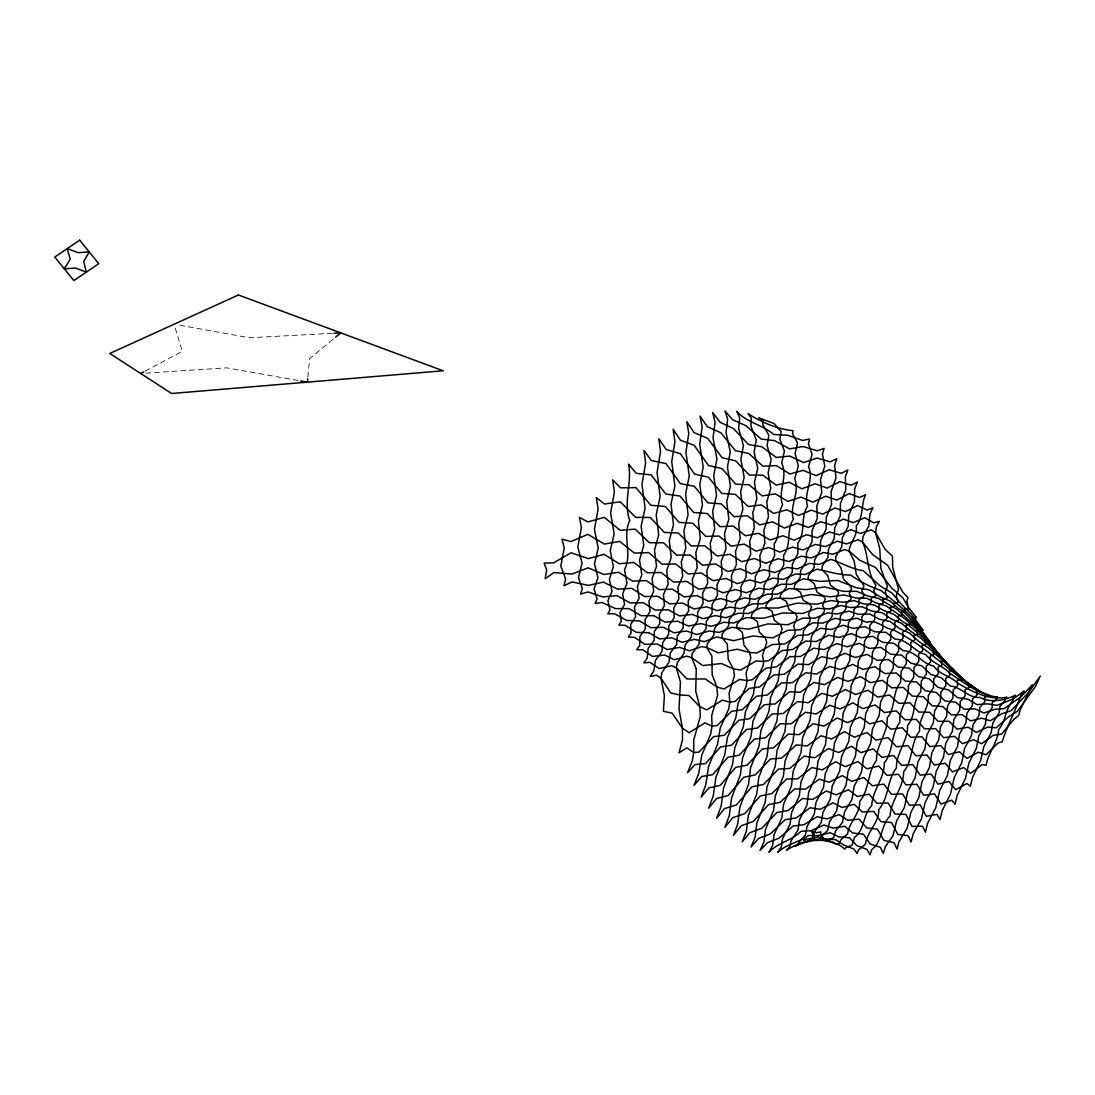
<?xml version="1.0" encoding="UTF-8"?>
<svg xmlns="http://www.w3.org/2000/svg" width="1095" height="1095" viewBox="0 0 1095 1095"><rect width="100%" height="100%" fill="white"/><g stroke="black" fill="none" stroke-linecap="round" stroke-linejoin="round"><path stroke-width="0.75" stroke-dasharray="5 3.75" d="M307.887 377.104L309.625 358.667L334.276 338.259M145.17 371.109L182.29 351.303L175.036 327.419M145.772 373.149L226.624 367.838L298.99 380.649M332.319 333.332L249.482 337.753L177.431 324.832"/><path stroke-width="1.5" d="M307.722 378.788L307.408 382.141L300.673 380.95M335.576 337.178L340.764 332.88L334.002 333.25M140.707 373.491L143.678 371.903M932.735 646.488L953.909 672.357L952.623 670.263L954.238 670.975L952.937 669.086L934.624 650.909L920.758 638.057L910.876 631.404L901.774 623.425L891.453 619.045L882.173 612.735L871.387 610.942L861.916 606.698L850.664 607.574L841.056 605.508L829.38 608.943L817.062 608.3L802.772 613.433L782.61 612.967L763.667 618.278L746.284 617.635L733.883 623.014L723.781 622.288L711.312 626.34L700.978 623.589L688.454 626.039L677.778 621.221L665.13 622.165L653.92 615.705L640.986 615.664L628.927 608.574L615.472 608.615L602.14 602.537L595.091 603.441L597.103 599.033L594.106 589.042L597.952 577.585L594.475 563.802L598.253 548.116L594.393 529.337L598.144 508.833L596.282 497.595L604.454 504.028L620.304 501.77L635.647 517.387L650.334 517.483L664.337 532.444L678.257 532.991L691.287 545.94L704.715 545.721L717.02 555.932L730.078 554.316L741.753 561.68L754.523 558.505L765.706 563.268L778.258 558.737L788.947 561.557L801.239 556.192L811.409 557.944L823.372 552.496L832.953 554.221L844.464 549.594L849.049 551.031L859.698 560.229L875.617 567.497L891.795 588.152L902.759 597.692L908.412 607.328L916.583 617.676L914.722 617.279L915.119 620.742C904.552 609.491 892.699 600.169 880.763 590.41C870.019 586.701 860.027 581.732 850.692 575.08C839.003 575.067 828.299 571.439 817.116 569.14L805.318 574.437L795.422 573.999L783.295 579.419L772.961 578.119L760.587 582.91L749.829 579.953L737.195 583.608L725.958 578.434L713.064 580.692L701.306 573.013L688.125 573.944L675.697 563.966L662.078 564.13L648.719 552.605L634.416 553.112L619.743 541.423L604.385 544.051L587.878 534.346L570.96 541.56L562.009 539.178L564.267 547.993L560.818 566.06L565.636 579.077L563.966 585.743L572.083 581.924L588.371 585.387L603.413 582.088L617.703 589.178L631.705 588.343L644.572 596.542L657.903 596.31L669.798 603.892L682.719 603.044L693.956 608.957L706.645 606.835L717.43 610.627L729.968 607.041L740.412 608.724L752.826 603.865L762.982 603.838L775.178 598.212L792.506 598.5L810.902 594.503L830.599 596.83L844.067 594.913L855.852 598.007L866.665 598.281L875.754 602.77L886.101 605.918L904.881 618.675L918.513 631.172L920.06 632.185L919.102 629.529L922.25 631.87L921.442 629.201L923.112 630.214L910.999 613.542L902.006 605.015L892.001 593.025L880.462 586.181L863.312 570.755C851.568 569.044 841.754 562.898 830.845 559.381L819.183 564.404L809.424 563.405L797.379 568.88L787.113 567.429L774.781 572.534L764.05 569.687L751.485 573.78L740.302 568.798L727.463 571.508L715.733 563.966L702.593 565.225L690.247 555.042L676.724 555.179L663.556 542.791L649.458 542.696L635.155 529.145L620.153 530.295L604.276 517.346L587.919 521.945L579.392 517.374L581.418 527.544L577.79 547.007L582.075 563.172L578.475 577.476L582.376 588.727L580.555 594.037L588.083 591.93L602.797 596.926L616.937 595.653L630.036 602.88L643.408 602.77L655.385 610.148L668.306 609.751L679.543 615.938L692.218 614.391L702.949 618.648L715.487 615.595L725.903 617.744L738.345 613.241L748.501 613.487L760.833 607.917L778.271 608.04L796.982 603.153L816.952 604.166L830.831 600.566L842.904 602.264L854.155 600.649L863.517 603.838L874.316 604.96L883.528 610.408L893.848 614.295L902.882 621.755L907.96 624.52L927.999 642.122L926.849 639.685L928.423 640.712L937.676 652.729L923.058 635.894L918.513 631.172L916.761 630.98L917.678 634.429L914.051 635.018L914.749 639.891L910.67 642.751L911.026 649.472L906.414 654.851L906.304 663.652L901.117 671.605L900.514 682.472C891.795 692.889 896.093 707.329 887.21 717.841C888.086 733.335 876 744.887 876.534 760.368C867.048 772.81 869.717 789.399 859.643 801.485C860.259 814.269 848.94 821.893 847.612 833.966L840.905 839.673L838.975 843.971L835.896 844.19C822.947 837.579 807.713 840.235 795.052 846.148L798.063 844.984L798.871 842.466L805.591 834.541L807.042 826.396L814.269 814.078L816.035 802.252L823.495 787.387L825.329 773.494L832.747 757.617L834.486 742.999L841.685 727.326L843.177 713.037L850.007 698.514L851.171 685.333L857.549 672.631L858.329 661.079L864.16 650.649L864.53 641.027L869.827 633.006L869.882 625.3L874.754 619.578L874.577 613.611L879.107 609.915L878.833 605.302L883.145 603.153L882.94 599.335L887.21 598.034L885.307 591.806L887.443 586.455L880.886 568.483L879.764 548.8L875.658 532.772L876.287 527.01L879.258 521.384L873.701 522.862L864.845 517.716L853.21 522.671L843.492 519.098L831.351 524.97L820.853 521.726L808.343 527.489L797.174 523.328L784.39 528.077L772.632 521.85L759.643 524.916L747.337 515.704L734.156 516.703L721.277 503.892L707.835 502.838L694.312 486.235L680.419 483.648L666.006 463.582L651.402 460.543L643.956 450.442L645.612 463.199L641.957 484.579L645.092 508.121L641.109 526.243L643.764 545.283L639.562 559.969L641.779 574.93L637.386 586.455L639.124 598.185L634.47 607.232L635.634 616.868L630.638 624.424L631.076 633.28L628.325 637.085L634.553 637.345L644.941 644.38L657.328 644.065L667.279 649.568L679.653 647.378L689.398 650.772L701.84 646.597L706.768 647.46L718.347 652.812L737.25 649.225L749.582 652.497L756.946 652.976L772.18 644.544L784.896 643.942L797.899 635.387L808.137 634.922L820.839 628.284L831.023 629.515L843.246 625.231L853.224 628.407L864.94 626.627L874.686 631.733L885.91 632.39L895.409 639.193C907.906 639.494 914.229 651.717 925.822 654.618C932.078 663.064 942.562 665.527 949.584 672.987C964.312 683.116 979.546 694.983 997.956 697.228L996.108 697.31L996.888 698.925L992.385 702.47L992.152 707.726L986.609 715.446L985.308 724.384L978.752 735.922L976.37 748.337L968.87 763.064L965.434 778.477L957.126 795.49L955.032 804.278L951.788 800.158L940.92 804.072L934.5 793.875L923.742 795.326L916.898 784.266L905.921 784.882L898.434 774.247L887.018 775.397L878.847 766.089L866.884 768.813L857.946 761.531L845.326 766.637L835.622 761.778L822.277 769.826L811.847 767.554L797.735 778.832L786.662 779.051L771.824 793.615L760.231 795.997L744.71 813.667L732.76 817.664L724.876 827.409L729.325 815.57L731.611 797.79L740.384 774.74L742.602 757.658L751.019 736.552L753.059 720.989L761.066 702.374L762.873 688.892L770.442 673.096L772.016 662.01L779.147 649.116L779.791 644.654L778.299 639.631L782.186 628.722L780.557 624.78L774.343 620.304L772.03 611.202L765.884 607.615L766.213 604.686L772.071 597.309L772.481 591.013L778.107 582.691L778.271 574.82L783.733 565.047L783.609 555.247C791.931 544.324 785.799 530.623 793.314 519.304C789.208 505.26 800.294 492.832 794.683 478.898L798.351 465.895L795.093 453.371L797.557 442.818L792.493 433.812L792.999 430.677C777.299 429.199 761.217 422.218 748.008 413.568L751.362 418.194L750.924 425.969L756.248 439.971L754.113 452.139L757.754 468.345L754.428 482.402L756.864 498.731L752.758 512.912L754.345 527.995L749.705 541.19L750.691 554.289L745.695 565.91L746.215 576.778L740.918 586.769L741 595.639L735.388 604.276L735.101 611.626L729.215 619.455L728.531 626.039L722.289 633.854L721.769 637.372L727.285 644.052L728.216 659.354L733.431 668.894L734.458 675.738L729.106 693.327L729.831 702.196L728.695 708.971L720.223 727.983L717.567 744.189L708.616 766.432L705.755 784.937L701.142 797.146L708.848 787.88L720.236 785.375L735.717 767.376L747.173 765.131L762.284 749.021L773.618 747.83L788.236 734.156L799.268 734.594L813.311 723.658L823.905 726.108L837.319 718.005L847.393 722.604L860.164 717.198L869.676 723.863L881.845 720.77L890.769 729.16L902.376 727.778L910.725 737.318L921.908 736.743L929.819 746.557L940.797 745.613L948.421 754.537L959.453 751.8L966.967 758.411L978.328 752.183L986.02 754.742L998.051 743.012L1002.212 741.78C1007.277 725.533 1015.544 710.354 1021.306 694.613L1024.085 691.096L1013.149 698.98L996.902 705.399L987.69 703.825L976.904 704.632L968.021 699.185L957.454 697.611L948.653 689.905L938.059 687.414L929.176 678.818L918.363 676.573L909.247 668.142L898.092 667.06L888.661 659.601L877.054 660.353L867.281 654.399L855.099 657.452L844.943 653.332L832.2 658.889L821.756 656.644L808.521 664.638L797.885 664.09L784.253 674.274L773.576 675.054L759.643 686.935L749.076 688.454L735.019 701.389L729.831 702.196L722.522 700.102L706.781 709.875L699.842 706.727L688.906 695.503L679.954 695.01L670.865 692.984L660.956 678.147L656.357 675.163L650.225 676.45L653.811 670.961L655.44 660.394L661.914 651.498L662.749 642.464L668.634 634.525L668.785 625.806L674.219 617.689L673.767 608.095L678.859 598.814L677.914 587.303L682.705 576.093L681.295 561.831L685.812 548.253L683.91 530.746L688.098 514.746L685.607 493.927L689.248 475.969L685.922 452.303L688.769 433.428L686.825 421.684L694.038 432.552L707.753 438.383L722.125 457.71L735.594 460.79L749.404 475.107L762.75 475.162L776.027 485.085L789.276 482.293L801.964 488.794L815.063 483.73L827.053 488.083L839.92 481.608L851.075 485.222L857.358 482.019L854.647 488.945L854.428 501.852L848.735 515.006L848.16 526.435L842.397 537.686L841.658 547.103L835.923 556.301L835.567 560.257L841.083 568.113L843.547 579.228L849.665 585.127L851.568 588.412L849.214 593.764L851.226 596.748L851.157 598.965L846.024 603.742L845.792 609.176L840.426 615.76L840.084 622.891L834.322 631.733L833.706 640.849L827.464 652.155L826.588 663.283L819.895 676.997L818.718 689.959L811.587 705.837L810.122 720.195L802.608 737.729L800.951 752.84L793.177 771.25L791.411 786.169L783.527 804.414L781.844 817.951L774.042 834.705L772.646 845.354L768.923 852.293C777.806 842.602 791.644 840.755 801.075 831.283L811.272 830.626L823.933 825L832.994 828.107L844.71 826.287L852.608 832.994L863.462 834.198L870.196 844.094L880.353 847.297L883.378 853.388L885.198 846.887L892.945 835.868L896.641 820.798L904.388 807.508L907.728 791.534L915.174 777.628L917.911 762.065L924.851 748.87L926.945 734.622L933.269 723.111L934.651 710.86L940.29 701.758L940.933 691.944L945.82 685.73L945.751 678.489L949.899 675.382L949.201 670.674L952.636 670.633L951.404 668.169L952.937 669.086L971.197 686.784L969.828 685.073L971.361 685.648C954.115 674.287 939.154 659.847 922.455 647.966C913.298 640.862 903.115 634.949 892.959 629.584C883.583 628.735 876.986 618.867 866.638 622.357L856.879 618.196L845.176 620.468L835.239 618.305L823.043 623.055L812.955 622.836L800.349 629.776L787.688 630.309L772.714 637.865L752.717 636.017L733.705 640.671L716.787 636.975L704.331 641.656L694.422 639.37L681.993 642.259L671.892 637.824L659.45 638.905L648.952 632.705L636.373 632.362L625.19 625.327L618.771 625.081L621.262 621.385L620.003 612.543L624.561 604.372L622.658 593.818L626.956 583.265L624.533 569.674C632.759 553.81 621.919 536.796 629.762 520.59C623.014 501.661 632.294 483.046 628.571 464.129L636.195 473.327L651.169 474.888L665.787 494.05L679.94 496.008L693.587 512.474L707.178 513.514L720.031 526.681L733.239 526.065L745.49 535.811L758.465 533.292L770.182 539.986L782.952 535.77L794.135 540.136L806.645 534.757L817.226 537.782L829.421 532.019L839.317 534.839L851.061 529.651L860.205 533.457L871.374 529.857L875.658 532.772L884.965 549.142L892.439 556.246L892.699 567.155L898.502 589.438L896.34 595.338L898.119 602.496L894.095 602.839L894.396 606.397L890.399 607.246L890.824 611.215L886.663 613.323L887.059 618.374L882.597 622.316L882.789 628.941L877.916 635.1L877.807 643.586L872.455 652.141L871.976 662.557L866.049 673.493L865.118 685.757L858.644 698.788L857.303 712.503L850.404 727.053L848.735 741.548L841.521 756.796L839.632 771.195L832.255 786.032L830.311 799.131L823.016 812.203L821.223 822.523L814.269 832.104L812.901 837.88L806.303 842.164L803.306 839.81L818.157 836.991L832.529 841.945L841.015 846.079L844.642 849.104L845.614 847.749L852.074 845.162L854.606 837.305C865.091 829.367 862.641 814.789 871.771 805.633C872.291 790.138 884.568 778.819 884.24 763.119C893.876 750.841 890.646 734.458 899.926 722.07C898.447 708.67 909.767 699.212 908.275 685.935L913.682 677.216L914.01 667.635L918.787 661.517L918.582 654.126L922.756 650.69L922.113 645.352L925.754 644.462L924.782 640.849L926.493 641.054L931.065 645.79L962.45 680.228L961.15 678.243L962.765 678.818L928.861 648.158L918.924 641.588L909.794 633.238L899.474 628.571L890.153 621.549L879.381 619.236L869.854 614.035L858.603 614.281L848.899 611.133L837.196 613.953L827.355 612.871L815.214 618.086L802.676 618.223L787.989 624.684L767.828 623.931L748.816 629.16L731.597 627.325L719.169 632.404L709.136 631.007L696.68 634.511L686.442 631.007L673.959 632.8L663.365 627.325L650.745 627.64L639.535 620.892L626.614 620.427L614.446 613.693L607.766 613.83L609.997 609.942L607.889 600.744L612.05 591.3L609.381 579.378L613.378 566.621L610.243 550.703L614.144 533.922L610.627 513.035L614.418 491.874L612.666 479.843L620.55 487.822L635.935 487.617L650.868 505.301L665.267 506.437L679.051 522.37L692.82 523.218L705.755 536.413L719.059 536.057L731.296 546.131L744.285 544.119L755.974 551.182L768.745 547.5L779.914 552.058L792.452 547.089L803.1 549.977L815.337 544.379L825.384 546.597L837.237 541.245L846.627 543.914L857.974 539.753L862.422 541.874L872.441 554.399L887.634 565.294L902.677 591.971L908.056 597.747L906.893 600.95L908.494 609.326L904.689 608.82L905.045 612.269L898.42 608.519L889.961 600.977L880.038 596.734L869.033 589.835L856.468 587.782L837.757 580.473L820.1 581.363L803.278 578.858L791.343 584.347L781.337 584.251L769.142 589.534L758.753 588.248L746.297 592.71L735.484 589.589L722.796 592.792L711.545 587.372L698.651 589.151L686.852 581.431L673.63 582.075L661.079 572.507L647.364 572.781L633.745 562.433L619.209 563.706L604.084 554.316L588.33 558.628L571.097 552.77L553.577 562.885L544.147 563.022L546.679 570.194L545.118 578.666L553.947 572.589L572.028 574.04L588.193 567.812L603.865 574.464L618.634 572.261L632.568 581.13L646.42 580.637L659.122 589.603L672.385 589.192L684.224 596.884L697.132 595.584L708.383 601.237L721.071 598.568L731.884 601.976L744.408 597.911L754.866 599.307L767.184 594.188L777.258 594.147L789.29 588.549L806.426 589.616L824.494 586.947L843.766 591.368L856.796 591.341L868.226 596.173L878.601 598.39L897.27 609.573L915.283 625.902L929.792 642.573L920.772 630.337L907.837 615.91L903.279 611.763L901.349 611.872L901.924 615.308L898.119 615.883L898.708 620.071L894.642 622.275L895.08 627.832L890.618 632.13L890.782 639.439L885.855 646.132L885.636 655.399L880.175 664.514L879.531 675.711L873.495 687.126L872.359 700.061L865.762 713.351L864.215 727.504L857.221 741.958L855.346 756.549L848.105 771.195L846.038 785.197L838.729 798.761L836.648 810.875L829.531 821.811L827.697 830.38L821.072 836.826L819.772 839.933L816.788 840.412L814.009 839.701L813.599 835.074L811.217 831.119L816.459 832.734L820.826 831.899L820.935 835.567L826.766 841.097L833.637 837.565L835.526 830.995L842.452 822.509L844.656 811.6L851.896 799.583L854.168 786.114L861.45 772.276L863.572 757.699L870.648 743.478L872.455 728.969L879.189 715.487L880.572 701.922L886.772 690.055L887.634 678.092L893.233 668.374L893.616 658.314L898.653 651.032L898.584 642.998L903.088 638.221L902.663 632.116L906.701 629.666L906.03 625.163L909.699 624.684L908.918 621.289L912.395 622.206L911.697 619.195L913.49 619.674L930.175 642.081L928.669 640.589L929.162 641.725M755.358 581.965L755.345 586.003L749.815 594.941L749.582 602.346L743.765 610.271L743.177 616.595L737.072 624.15L736.634 627.367L742.437 632.54L743.943 645.147L749.582 652.497L750.841 658.163L746.037 673.247L747.036 680.611L746.092 686.551L738.071 703.414L735.813 717.772L727.326 737.784L724.835 754.51L715.911 777.382L713.256 795.914L708.67 808.206L716.486 798.611L728.134 795.518L743.71 777.286L755.304 774.904L770.401 759.027L781.72 758.082L796.257 744.942L807.152 745.941L821.031 735.758L831.406 738.974L844.601 731.706L854.374 737.181L866.925 732.555L876.041 740.111L888.004 737.619L896.504 746.79L907.919 745.668L915.831 755.783L926.876 755.002L934.336 765.022L945.286 763.242L952.472 771.92L963.586 767.554L970.731 773.303L982.311 764.461L986.102 765.364C988.237 752.676 997.709 742.547 998.681 729.462C1006.223 720.784 1005.114 708.78 1012.971 700.581L1013.135 697.392L1015.558 695.188C1004.936 700.28 990.934 703.305 980.052 697.46C968.213 698.295 961.574 687.126 950.241 685.99L941.303 677.819L930.805 674.383L921.757 665.828L910.972 663.2L901.678 655.207L890.495 654.139L880.9 647.391L869.238 648.418L859.356 643.326L847.133 646.775L836.909 643.586L824.152 649.54L813.708 648.185L800.513 656.452L789.974 656.671L776.437 666.869L765.952 668.196L752.224 679.749L747.036 680.611L739.59 679.434L723.987 688.988L716.855 686.976L705.344 678.968L686.921 678.982L676.354 667.854L671.632 665.692L659.258 668.552L649.951 662.338L643.846 662.886L647.159 658.136L648.172 648.377L654.139 640.37L654.358 631.459L659.82 623.644L659.368 614.295L664.432 605.576L663.433 594.612L668.196 584.046L666.704 570.454L671.221 557.423L669.264 540.492L673.493 524.724L671.016 504.111L674.862 485.797L671.728 461.638L674.931 441.559L673.124 429.213L680.351 440.149L694.257 445.364L708.52 465.526L722.07 468.674L735.717 484.182L749.062 484.729L762.147 495.912L775.356 493.818L787.866 501.414L800.924 497.075L812.818 502.126L825.644 496.24L836.813 500.045L849.296 493.558L859.602 497.5L865.652 494.666C860.684 504.699 863.887 516.799 856.18 526.052C858.097 535.701 849.884 542.244 849.049 551.031L854.196 561.146L856.317 574.505L863.969 585.934L861.751 591.013L863.75 594.243L863.736 596.269L858.918 599.773L858.85 604.522L853.854 609.559L853.744 615.746L848.433 622.781L848.132 630.761L842.384 640.151L841.768 650.115L835.499 661.955L834.568 673.849L827.847 687.961L826.588 701.471L819.443 717.458L817.924 732.049L810.437 749.267L808.74 764.159L801.047 781.679L799.295 795.819L791.589 812.449L790.001 824.467L782.514 838.729L781.31 846.996L777.792 852.252C786.538 844.177 798.857 842.329 808.589 835.512L818.252 835.54L830.215 832.747L838.633 836.826L849.624 837.771L856.769 845.614L866.911 849.391L870.073 854.825L871.675 849.72C882.693 841.193 880.503 825.712 890.071 815.926C891.07 799.829 903.539 788.003 903.676 771.715C913.394 759.56 910.301 743.149 919.649 730.871C918.322 717.745 929.518 708.684 928.204 695.695L933.501 687.728L933.789 678.79L938.374 673.685L938.045 667.17L941.946 665.021L941.07 660.791L944.355 661.448L943.082 659.122L945.861 662.242L934.87 649.595L936.115 651.908L932.913 650.813L933.871 654.687L930.134 656.097L930.654 661.982L926.315 666.157L926.302 674.287L921.292 681.268L920.69 691.698C912.039 701.512 916.296 715.528 907.522 725.479C908.193 740.973 896.162 752.457 896.422 767.937C886.745 780.42 889.222 797.269 878.888 809.356C879.039 823.043 867.213 831.256 865.433 844.218L858.48 850.007L857.166 853.388L853.799 848.995L843.615 844.943L835.937 839.81C818.649 836.977 801.239 840.727 786.525 850.254L789.796 846.914L790.809 841.357L797.94 830.037L799.46 819.813L806.947 805.154L808.699 792.041L816.268 775.698L818.033 761.217L825.493 744.545L827.108 729.859L834.28 713.94L835.636 699.992L842.397 685.607L843.424 673.042L849.734 660.737L850.418 649.951L856.194 640.028L856.495 631.226L861.779 623.698L861.833 616.759L866.747 611.421L866.665 606.069L871.305 602.524L871.223 598.308L875.754 595.954L873.783 590.369L875.932 585.291C866.542 572.192 869.143 556.027 862.422 541.874L862.942 536.81L868.828 525.983L869.936 514.075L872.879 507.82L867.076 510.065L857.549 505.616L845.477 511.543L835.061 507.998L822.564 514.13L811.395 510.147L798.597 515.458L786.785 509.777L773.768 513.445L761.367 504.959L748.186 506.451L735.238 494.297L721.865 493.421L708.314 477.146L694.641 474.162L680.378 453.741L666.157 449.456L658.834 438.794L660.531 451.496L657.041 472.41L660.134 496.528L656.192 514.883L658.725 534.894L654.481 550.237L656.548 566.32L652.072 578.666L653.674 591.409L648.952 601.264L650.019 611.585L644.996 619.743L645.434 628.845L639.959 636.373L639.644 645.557L636.619 649.732L642.751 649.718L652.51 656.439L664.829 655.043L674.369 659.737L686.798 656.165L691.629 657.616L702.744 665.582L721.454 663.543L733.431 668.894L740.699 670.017L756.152 660.915L763.694 661.435L768.854 660.6L782.227 650.498L792.616 649.527L805.728 641.081L816.103 641.533L828.847 635.223L839.085 637.441L851.321 633.581L861.272 637.742L872.975 636.373L882.666 642.341L893.876 643.271L903.279 650.717C915.94 650.854 921.689 663.83 933.665 666.034C939.62 674.712 950.309 675.985 957.495 682.979C972.059 691.698 989.113 700.704 1006.825 697.2L1004.717 698.24L1005.059 700.554L999.927 706.385L999.16 712.667L992.932 722.823L990.989 733.02L983.707 747.023L980.6 760.806L972.36 777.861L970.389 786.196L966.899 783.514L955.702 789.741L948.982 781.447L938.059 784.212L931.106 774.069L920.183 775.123L912.792 764.515L901.582 765.378L893.561 755.454L881.858 757.302L873.167 748.884L860.889 752.607L851.513 746.229L838.565 752.498L828.491 748.487L814.844 757.713L804.141 756.111L789.796 768.444L778.559 769.06L763.543 784.444L751.909 786.853L736.319 804.989L724.479 808.589L716.609 818.348L721.126 806.166L723.603 787.866L732.473 764.721L734.813 747.707L743.272 726.984L745.421 711.928L753.428 694.066L755.345 681.418L762.914 666.595L763.694 661.435L762.435 655.357L766.76 642.491L765.295 637.796L759.314 632.13L757.357 621.59L751.334 617.457L751.704 614.432L757.713 607.013L758.219 600.758L763.927 592.696L764.091 585.141L769.552 575.833L769.415 566.43L774.658 555.535L774.138 544.105C782.446 531.924 775.15 517.47 782.583 504.946C777.587 490.587 788.373 477.16 781.652 463.075L784.431 451.14L779.9 439.369L781.146 431.403L774.138 423.601L758.835 417.797L762.613 420.179L762.845 424.668L768.827 435.276L767.116 445.487L771.167 459.654L768.101 472.753L770.77 488.055L766.774 501.989L768.471 516.758L763.886 530.131L764.899 543.325L759.916 555.37L760.45 566.512L755.194 576.928L755.358 581.965M696.283 668.758L695.736 691.315L699.842 706.727L700.28 716.582L693.724 739.987L693.737 752.539L692.204 761.258L687.55 772.741L694.942 764.638L705.536 763.557L720.565 746.954L731.542 745.216L746.434 729.516L757.562 728.038L772.167 713.981L783.226 713.502L797.406 701.635L808.247 702.689L821.907 693.34L832.405 696.269L845.491 689.549L855.565 694.463L868.061 690.261L877.656 697.036L889.564 695.038L898.653 703.305L910.041 702.894L918.705 712.01L929.764 712.311L938.114 721.372L949.023 721.263L957.194 729.119L968.185 727.217L976.398 732.391L987.731 727.053L996.245 727.792L1008.262 717.047L1017.392 711.285L1035.569 686.332L1040.25 676.053L1028.52 692.56L1011.041 710.682L1001.87 713.721L990.318 720.743L981.654 718.197L970.608 720.893L962.163 714.679L951.336 714.843L942.877 706.59L932.023 705.714L923.372 696.749L912.272 696.064L903.307 687.414L891.836 687.865L882.461 680.31L870.443 682.637L860.602 676.724L847.982 681.405L837.73 677.381L824.549 684.608L813.941 682.486L800.24 692.245L789.372 691.835L775.219 703.893L764.255 704.756L749.76 718.662L738.865 720.195L724.178 735.293L713.57 736.675L698.884 752.128L693.737 752.539L686.866 747.844L679.023 752.812L682.5 739.85L682.418 728.161L679.009 709.067L680.447 681.939L676.354 667.854L677.216 662.831L683.978 653.482L685.141 645.037L691.328 636.866L691.876 628.9L697.625 620.879L697.652 612.324L703.045 603.523L702.593 593.422L707.698 583.101L706.809 570.714L711.627 558.45L710.258 543.353L714.679 529.131L712.667 511.338L716.541 495.542L713.748 475.476L716.91 459.051L713.037 437.767L715.103 422.273L712.736 412.555L720.113 422.328L733.568 428.556L748.474 444.502L761.915 446.815L776.328 457.464L789.782 456.067L803.607 462.555L817.007 458.052L830.12 461.83L836.799 458.764L834.664 465.279L835.991 477.94L831.064 491.806L831.543 504.439L826.205 517.552L826.164 528.995L820.62 540.588L820.278 550.196L814.639 559.969L814.132 567.621L808.452 575.696L808.165 578.926L814.215 583.676L816.993 592.121L823.44 595.967L825.356 598.883L822.591 605.59L824.521 608.724L824.289 611.571L818.403 619.264L817.678 626.532L811.409 636.578L810.505 645.968L803.826 658.574L802.676 670.099L795.572 685.251L794.149 698.719L786.607 716.198L784.964 731.186L777.053 750.499L775.233 766.322L767.047 786.73L765.172 802.457L756.878 822.947L755.126 837.374L751.047 846.955L758.671 838.387L770.456 833.829L785.17 819.662L796.174 817.992L809.985 807.781L820.087 809.287L832.994 802.813L842.137 807.521L854.196 804.319L862.354 812.025L873.673 811.381L880.845 821.606L891.563 822.509L897.845 834.486L908.166 835.677L911.095 842.028L913.216 833.665L921.388 819.06L925.261 802.156L933.022 787.291L936.211 771.25L943.425 757.398L945.834 743.149L952.349 731.337L953.896 719.524L959.603 710.518L960.301 701.539L965.16 695.804L965.023 689.782L969.048 687.55L968.144 684.402L969.869 684.553L979.957 691.369L976.411 691.369L977.014 695.065L972.579 698.829L972.319 705.686L966.981 713.105L965.79 723.124L959.562 733.828L957.454 746.749L950.405 760.135L947.394 775.465L939.661 790.631L935.828 807.604L927.574 823.372L925.439 832.186L922.483 826.205L912.039 826.424L905.825 814.406L895.094 814.05L888.127 802.963L876.944 803.374L869.101 794.162L857.289 796.476L848.557 789.769L835.991 794.806L826.342 790.987L812.955 799.336L802.443 798.501L788.208 810.492L776.93 812.504L761.86 828.217L749.938 832.693L742.164 841.85L746.393 831.297L748.323 815.446L756.823 793.711L758.794 777.272L767.075 756.303L768.95 740.357L776.903 721.016L778.586 706.357L786.142 689.234L787.579 676.423L794.683 661.859L795.873 651.21L802.567 639.329L803.552 630.925L809.862 621.604L810.245 618.278L808.438 614.719L811.546 606.89L809.67 603.851L803.21 600.293L800.431 592.272L794.258 588.385L794.518 585.36L800.212 577.654L800.664 570.632L806.276 561.448L806.536 552.551L812.038 541.628L811.997 530.815L817.308 518.305L816.802 505.972L821.743 492.435L820.497 479.528L824.809 466.1L822.427 454.179L824.124 448.375L817.308 450.853L803.114 446.514L789.563 448.882L774.754 440.696L761.258 439.095L745.928 425.695L732.514 419.7L724.972 410.94L727.614 419.234L726.04 432.498L730.297 451.852L727.436 467.141L730.447 486.276L726.724 501.688L728.832 519.263L724.52 533.58L725.985 548.814L721.222 561.448L722.111 574.163L717.006 584.963L717.471 595.324L712.078 604.508L712.106 613.104L706.412 621.262L705.974 628.886L699.897 636.838L698.925 644.49L692.355 653.209L691.629 657.616L696.283 668.758M792.424 563.952L792.219 572.274L786.607 580.98L786.196 587.55L780.461 595.023L780.188 597.938L786.415 601.415L789.002 609.669L795.381 613.446L797.133 616.841L793.642 626.094L795.298 630.268L794.806 634.114L788.085 645.174L786.812 654.851L779.695 668.648L778.203 680.666L770.647 697.228L768.923 711.38L760.929 730.488L758.986 746.352L750.609 767.554L748.528 784.431L739.878 807.029L737.77 823.987L733.417 835.293L741.274 825.753L753.25 821.455L768.594 804.579L780.064 802.334L794.655 788.893L805.482 789.166L819.265 779.202L829.339 782.227L842.342 775.561L851.595 781.324L863.845 777.532L872.263 785.758L883.857 784.129L891.467 794.327L902.554 793.916L909.425 805.249L920.156 804.839L926.384 816.295L936.991 814.379L940.057 819.607L942.193 810.656L950.501 794.067L954.197 777.601L961.834 762.49L964.586 748.364L971.402 735.744L973.154 724.589L979.067 715.254L979.806 707.411L984.747 701.827L984.514 697.433L988.498 695.831L987.375 694.723L989.018 695.421L978.588 690.603L980.08 691.889L959.795 676.642L960.89 679.365L957.208 680.365L957.66 685.662L953.197 689.973L952.924 698.035L947.654 705.55L946.6 716.322L940.55 726.697L938.702 739.919L931.954 752.552L929.34 767.691L922.004 781.707L918.732 797.94L910.93 812.203L907.071 828.504L899.05 841.535L897.051 849.131L894.109 842.726L883.884 840.371L877.437 829.12L866.679 827.916L859.192 819.156L847.694 820.278L839.14 814.598L826.793 818.909L817.171 816.651L803.881 824.74L793.245 825.959L778.983 838.195L767.431 842.712L759.985 850.473L763.899 842.096L765.473 829.408L773.549 810.574L775.315 795.805L783.363 776.314L785.142 760.82L792.999 741.821L794.641 726.683L802.17 709.067L803.593 695.079L810.711 679.475L811.86 667.183L818.54 653.961L819.416 643.668L825.657 632.965L826.301 624.752L832.104 616.471L832.542 610.216L838.017 604.07L838.154 601.566L836.156 598.609L838.688 592.723L836.758 589.726L830.448 585.1L827.765 575.628L821.934 569.551L822.249 566.019L827.943 557.437L828.545 548.992L834.239 538.535L834.677 528.077L840.303 515.745L840.412 503.604L845.805 489.862L845.34 476.886L847.804 470.015L841.316 473.314L829.216 469.755L816.035 475.613L803.169 470.371L789.851 473.971L776.328 465.608L762.941 466.21L748.87 453.508L735.429 450.702L720.852 432.771L707.288 426.612L700.02 416.127L702.155 426.995L699.678 444.365L703.223 467.086L699.828 484.401L702.47 505L698.418 521.001L700.321 538.808L695.804 552.797L697.187 567.552L692.368 579.337L693.286 591.327L688.18 601.128L688.632 610.969L683.212 619.428L683.143 628.024L677.326 635.976L676.642 644.408L670.318 652.894L668.936 662.311L661.969 672.426L660.956 678.147L664.405 695.667L663.406 711.312L672.152 713.146L682.418 728.161L689.125 732.706L704.947 722.905L712.051 726.163L717.239 725.52L731.611 711.285L742.218 709.752L756.535 696.228L767.335 695.01L781.406 682.951L792.219 682.76L805.906 672.727L816.555 674.055L829.791 666.39L840.166 669.538L852.868 664.391L862.901 669.428L875.014 666.745L884.609 673.521L896.162 672.96L905.373 681.063L916.501 682.007L925.412 690.767L936.239 692.423L944.93 700.923L955.634 702.223L964.271 709.273L975.056 708.876L983.844 712.982L994.985 709.286L1004.183 708.684L1021.019 696.735L1032.339 684.758L1020.02 710.285L1018.692 715.432L1014.093 719.155L1001.569 734.074L993.22 735.347L981.558 743.71L973.592 739.741L962.437 743.669L954.566 736.36L943.603 737.674L935.595 728.613L924.577 728.873L916.269 719.36L904.976 719.812L896.23 710.874L884.459 712.558L875.179 704.961L862.819 708.629L853.005 702.839L840.043 708.958L829.723 705.194L816.158 713.995L805.4 712.256L791.261 723.754L780.188 723.809L765.528 737.784L754.277 739.152L739.221 755.194L727.97 757.22L712.667 774.685L701.649 776.519L694.079 785.279L698.719 773.344L701.772 755.139L710.737 733.883L712.051 726.163L711.682 715.569L717.608 695.216L716.855 686.976L712.147 674.739L711.901 656.124L706.768 647.46L707.384 643.545L713.776 635.346L714.597 628.311L720.565 620.468L720.921 613.049L726.56 604.686L726.505 595.995L731.871 586.4L731.419 575.765L736.456 564.541L735.511 551.62L740.179 538.685L738.673 523.451L742.889 509.12L740.644 492.052L744.176 477.215L740.891 459.366L743.409 445.501L738.66 428.569L739.7 417.866L736.716 411.282C746.653 422.533 762.435 424.723 773.768 434.496L787.36 435.167L802.676 440.45L809.588 438.986L808.425 443.653L812.052 454.384L808.562 466.744C814.406 480.267 803.265 492.517 807.521 506.232C800.034 517.976 806.112 532.006 797.803 543.38L797.885 553.646L792.424 563.952M89.242 251.932L83.713 261.431L86.313 272.135L75.706 268.083L64.304 268.822L70.217 259.145L67.219 248.62L78.265 252.658L89.242 251.932M79.689 240.175L54.75 257.065L73.844 280.58L98.783 263.69L79.689 240.175M238.368 294.993L109.787 353.466L171.641 393.502L443.174 370.781L238.368 294.993"/></g></svg>
